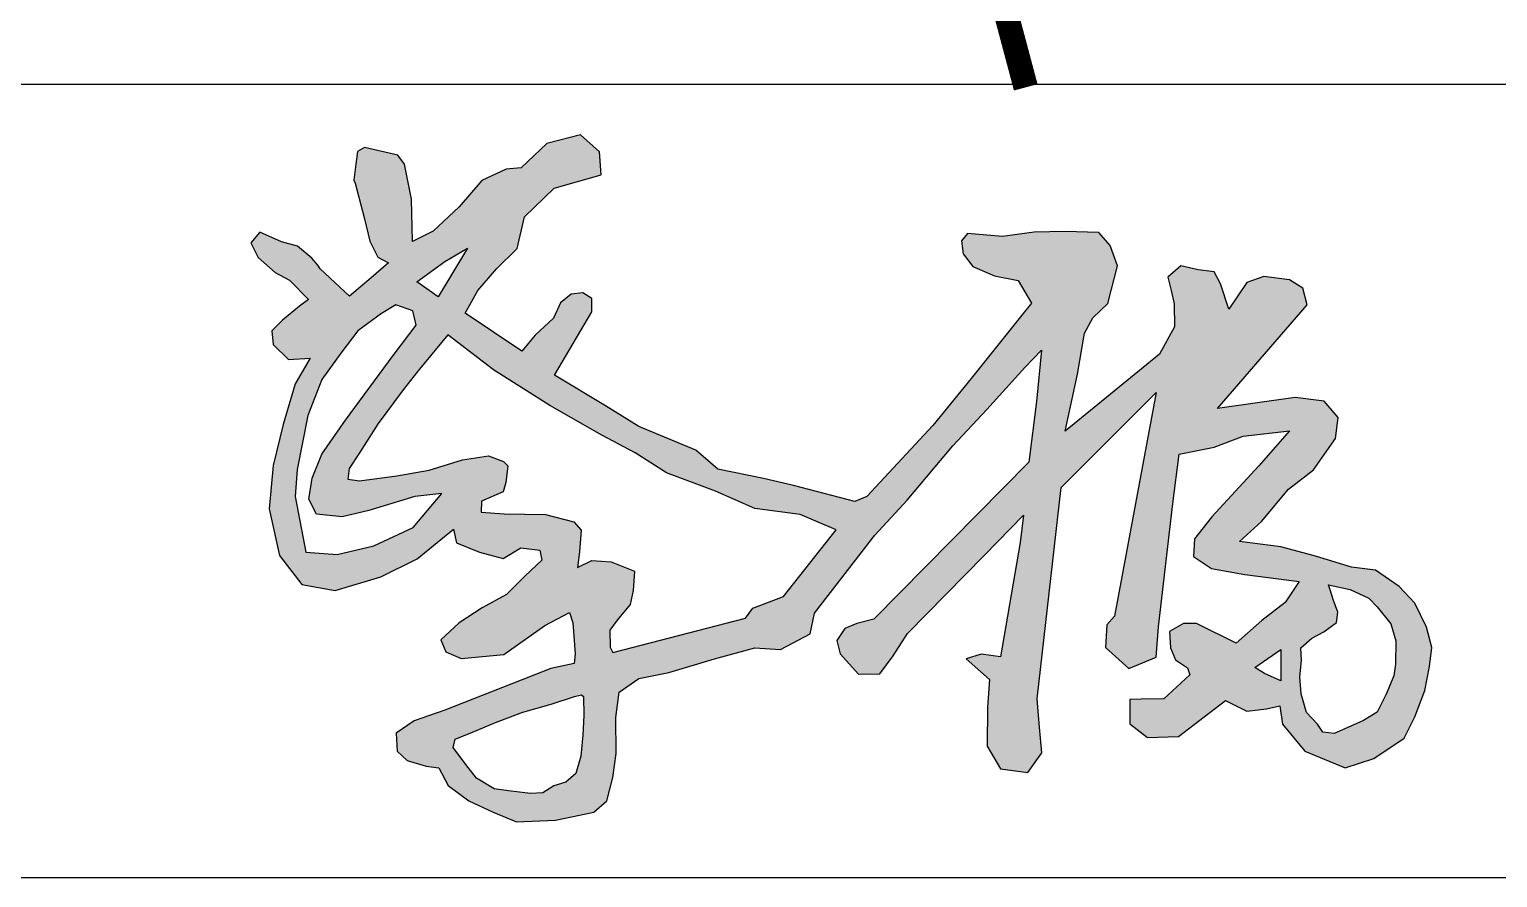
# Model space of a CAD drawing. Header units: millimetres. Extents: x 2359 to 61759, y 2141 to 44141.
# Drawn here: x 58725 to 60022, y 13909 to 14657 of the extents above; entities that cross this region are included whole.
import ezdxf

# ---------------------------------------------------------------- set-up
doc = ezdxf.new("R2010")
doc.units = ezdxf.units.MM
doc.header["$LTSCALE"] = 800

# ---------------------------------------------------------------- blocks, each defined once
blk = doc.blocks.new('AX-TK-HF-20190012-S001-TQ2$0$BZTQ')
at = {"color": 4}
for p, q in [((-50, 114.675), (0, 114.675)), ((-70, 107.675), (0, 107.675))]:
    blk.add_line(p, q, dxfattribs=at)
blk = doc.blocks.new('AX-TK-HF-20190012-S001-TQ2')
blk.add_blockref('AX-TK-HF-20190012-S001-TQ2$0$BZTQ', (0, 0))
blk = doc.blocks.new('SX-TK-HF-20190012-S001-QM$0$A$C508312EF')
at = {"const_width": 0.15}
for points in [[(2.2974, 3.4461), (2.5952, 2.9356), (2.7934, 2.6803), (3.0632, 2.7229), (3.3398, 3.042), (3.3906, 3.2425), (3.2918, 3.2451), (3.1813, 3.1334), (3.0632, 2.808), (2.8931, 2.2549), (2.8505, 1.872), (2.9192, 1.8572), (3.1909, 2.1698), (3.3717, 2.3825), (3.0632, 1.6593), (2.9569, 1.2976), (2.8505, 0.9291), (2.9143, 0.7871), (3.0845, 0.8722), (3.2334, 1.2763), (3.3739, 1.7306), (3.3014, 0.656), (3.3398, 0.1276), (3.4036, -0.5531), (3.5738, -1.1913)], [(0.0425, 3.3185), (0.533, 2.8144), (0.4893, 2.4463), (0.1844, 2.1414), (-0.2127, 2.0422), (0.3545, 2.0563), (1.0069, 2.028), (1.3189, 1.8294), (1.3827, 1.5316), (1.1274, 0.8509), (0.8509, 0.468), (0.3404, -0.0425), (0.1489, -0.1489), (0, 0), (-0.0425, 0.2127), (0.1702, 0.5531), (0.5744, 0.9573), (1.0849, 1.2125), (1.404, 1.3827), (1.6593, 1.3614), (1.7273, 1.2253), (1.6843, 0.9558), (1.6311, 1.2756), (1.7018, 1.7018), (1.7869, 2.0422), (1.822, 2.4431), (1.9429, 1.8153), (2.0209, 2.1698), (2.0422, 2.4676), (2.1485, 1.7231), (2.2336, 0.9998), (2.2974, 1.9571)], [(2.9781, 0.0425), (3.4461, 0.4254), (3.9354, 0.9573)]]:
    blk.add_lwpolyline(points, dxfattribs=at)
blk = doc.blocks.new('SX-TK-HF-20190012-S001-QM$0$A$C52A5527B')
blk.add_blockref('SX-TK-HF-20190012-S001-QM$0$A$C508312EF', (0, 0))
blk = doc.blocks.new('SX-TK-HF-20190012-S001-QM$0$AX-DZQ-Comp-WGR-100$0$Ax-tk-a1$0$AX-TK-CD-20160846-yl$0$A$C42E21DDA')
h = blk.add_hatch(color=256)
h.paths.add_polyline_path([(9557, 1149), (9557, 1043), (9558, 901), (9427, 960), (9352, 1008)], flags=16)
h.paths.add_polyline_path([(9933, 1658), (10104, 1622), (10250, 1554), (10316, 1484), (10424, 1351), (10465, 1218), (10461, 1032), (10447, 942), (10389, 797), (10318, 656), (10209, 590), (10086, 534), (9979, 486), (9889, 498), (9847, 561), (9759, 653), (9717, 800), (9706, 932), (9720, 1061), (9714, 1162), (9801, 1237), (9897, 1288), (9995, 1362), (10006, 1444), (9971, 1542), (9945, 1618)], flags=16)
h.paths.add_polyline_path([(4058, 779), (4060, 628), (4051, 474), (4037, 308), (3998, 172), (3917, 104), (3824, 73), (3738, 19), (3640, 14), (3467, 36), (3354, 51), (3213, 134), (3130, 241), (3029, 376), (3045, 443), (3181, 497), (3364, 574), (3579, 654), (3803, 719), (3986, 777), (4042, 792)], flags=16)
h.paths.add_polyline_path([(2988, 3629), (2750, 3342), (2634, 3194), (2437, 2931), (2292, 2700), (2209, 2576), (2198, 2491), (2292, 2479), (2586, 2518), (2841, 2562), (3102, 2643), (3308, 2675), (3427, 2630), (3461, 2597), (3444, 2465), (3425, 2390), (3252, 2317), (3250, 2230), (3431, 2217), (3758, 2213), (3981, 2155), (4040, 2090), (4027, 1919), (4011, 1796), (4124, 1849), (4277, 1839), (4460, 1767), (4449, 1614), (4425, 1502), (4323, 1381), (4265, 1302), (4267, 1167), (4290, 1126), (5334, 1395), (5393, 1474), (5635, 1567), (6049, 2091), (5767, 2213), (5408, 2260), (5098, 2396), (4713, 2541), (4464, 2698), (4203, 2838), (3792, 3073), (3347, 3352)], flags=16)
h.paths.add_polyline_path([(2744, 4047), (2963, 4206), (3143, 4312), (2911, 3929)], flags=16)
h.paths.add_polyline_path([(2578, 3865), (2465, 3798), (2278, 3659), (2145, 3484), (1995, 3276), (1883, 2993), (1799, 2567), (1783, 2354), (1867, 1917), (2115, 1897), (2403, 1965), (2714, 2111), (2941, 2379), (2728, 2354), (2364, 2244), (2153, 2195), (1952, 2215), (1891, 2334), (1918, 2499), (1995, 2687), (2181, 2955), (2556, 3466), (2738, 3705), (2712, 3819)], flags=16)
h.paths.add_polyline_path([(2213, 3933), (1980, 4149), (1962, 4179), (1916, 4232), (1801, 4327), (1677, 4363), (1505, 4439), (1434, 4354), (1493, 4239), (1626, 4121), (1739, 4059), (1890, 3906), (1818, 3855), (1684, 3744), (1600, 3659), (1611, 3553), (1732, 3434), (1901, 3444), (1783, 3243), (1690, 2922), (1610, 2599), (1579, 2257), (1660, 1889), (1835, 1661), (2098, 1614), (2458, 1722), (2745, 1864), (3031, 2096), (3056, 1990), (3238, 1915), (3424, 1866), (3563, 1950), (3714, 1931), (3730, 1852), (3598, 1728), (3451, 1581), (3259, 1478), (3077, 1360), (2932, 1225), (2971, 1131), (3092, 1077), (3429, 1110), (3753, 1337), (3946, 1440), (3974, 1360), (3993, 1114), (3983, 1038), (3799, 998), (2963, 671), (2721, 587), (2581, 490), (2588, 348), (2668, 273), (2816, 229), (2917, 216), (2989, 78), (3152, -45), (3346, -134), (3528, -209), (3837, -197), (4140, -134), (4241, -45), (4290, 141), (4315, 330), (4313, 612), (4339, 813), (4493, 921), (4730, 968), (5090, 1075), (5408, 1162), (5611, 1149), (5845, 1272), (5879, 1434), (6355, 2051), (6609, 2326), (6971, 2753), (7238, 3039), (7537, 3371), (7670, 3508), (7631, 3103), (7569, 2625), (6347, 1387), (6214, 1353), (6119, 1314), (6056, 1219), (6081, 1114), (6227, 954), (6394, 958), (6501, 1098), (6614, 1275), (7218, 1889), (7528, 2207), (7501, 1993), (7346, 1091), (7195, 1111), (7075, 1075), (7259, 911), (7244, 695), (7242, 388), (7347, 208), (7561, 180), (7671, 333), (7650, 566), (7636, 760), (7825, 2425), (8575, 3173), (8369, 2073), (8245, 1411), (8185, 1342), (8175, 1164), (8359, 999), (8575, 1087), (8593, 1328), (8706, 2299), (8756, 2689), (9032, 2743), (9261, 2829), (9625, 2872), (9384, 2595), (9012, 2195), (8875, 2021), (8869, 1881), (9011, 1786), (9274, 1739), (9702, 1684), (9591, 1519), (9406, 1376), (9204, 1198), (8891, 1353), (8789, 1354), (8678, 1291), (8687, 1162), (8726, 1067), (8820, 1004), (8839, 950), (8635, 759), (8455, 756), (8366, 755), (8366, 563), (8506, 455), (8751, 462), (9120, 747), (9289, 662), (9445, 680), (9550, 705), (9570, 561), (9747, 347), (10064, 216), (10291, 289), (10529, 451), (10615, 619), (10693, 826), (10730, 1014), (10749, 1165), (10706, 1324), (10615, 1515), (10491, 1646), (10303, 1773), (10114, 1797), (9831, 1885), (9558, 1959), (9231, 2001), (9405, 2158), (9617, 2412), (9816, 2565), (9988, 2812), (10010, 2976), (9898, 3105), (9671, 3135), (9058, 3047), (9766, 3865), (9731, 3997), (9625, 4062), (9423, 4088), (9289, 4042), (9146, 3830), (9082, 4030), (9031, 4126), (8905, 4142), (8768, 4173), (8667, 4083), (8691, 3978), (8716, 3872), (8719, 3693), (8601, 3477), (7857, 2869), (7953, 3318), (8008, 3643), (8075, 3763), (8192, 3876), (8268, 4173), (8212, 4334), (8123, 4435), (7855, 4444), (7611, 4437), (7363, 4405), (7085, 4428), (7039, 4370), (7051, 4266), (7128, 4167), (7298, 4094), (7485, 4057), (7590, 3877), (7514, 3784), (7116, 3285), (6812, 2914), (6292, 2354), (6197, 2315), (5714, 2441), (5478, 2497), (5116, 2570), (4943, 2720), (4493, 2906), (4232, 3068), (3828, 3312), (4123, 3811), (4124, 3914), (4053, 3961), (3961, 3948), (3876, 3882), (3822, 3761), (3677, 3626), (3571, 3499), (3123, 3800), (3223, 3979), (3373, 4151), (3534, 4310), (3592, 4558), (3826, 4784), (4198, 4890), (4183, 5071), (4034, 5206), (3769, 5137), (3565, 4946), (3448, 4935), (3257, 4845), (3077, 4638), (2873, 4446), (2709, 4365), (2701, 4699), (2647, 4975), (2592, 5046), (2330, 5105), (2275, 5074), (2262, 4973), (2246, 4847), (2258, 4825), (2331, 4542), (2373, 4368), (2436, 4240), (2519, 4197), (2383, 4078)])
for points in [[(2213, 3933), (1980, 4149), (1962, 4179), (1916, 4232), (1801, 4327), (1677, 4363), (1505, 4439), (1434, 4354), (1493, 4239), (1626, 4121), (1739, 4059), (1890, 3906), (1818, 3855), (1684, 3744), (1600, 3659), (1611, 3553), (1732, 3434), (1901, 3444), (1783, 3243), (1690, 2922), (1610, 2599), (1579, 2257), (1660, 1889), (1835, 1661), (2098, 1614), (2458, 1722), (2745, 1864), (3031, 2096), (3056, 1990), (3238, 1915), (3424, 1866), (3563, 1950), (3714, 1931), (3730, 1852), (3598, 1728), (3451, 1581), (3259, 1478), (3077, 1360), (2932, 1225), (2971, 1131), (3092, 1077), (3429, 1110), (3753, 1337), (3946, 1440), (3974, 1360), (3993, 1114), (3983, 1038), (3799, 998), (2963, 671), (2721, 587), (2581, 490), (2588, 348), (2668, 273), (2816, 229), (2917, 216), (2989, 78), (3152, -45), (3346, -134), (3528, -209), (3837, -197), (4140, -134), (4241, -45), (4290, 141), (4315, 330), (4313, 612), (4339, 813), (4493, 921), (4730, 968), (5090, 1075), (5408, 1162), (5611, 1149), (5845, 1272), (5879, 1434), (6355, 2051), (6609, 2326), (6971, 2753), (7238, 3039), (7537, 3371), (7670, 3508), (7631, 3103), (7569, 2625), (6347, 1387), (6214, 1353), (6119, 1314), (6056, 1219), (6081, 1114), (6227, 954), (6394, 958), (6501, 1098), (6614, 1275), (7218, 1889), (7528, 2207), (7501, 1993), (7346, 1091), (7195, 1111), (7075, 1075), (7259, 911), (7244, 695), (7242, 388), (7347, 208), (7561, 180), (7671, 333), (7650, 566), (7636, 760), (7825, 2425), (8575, 3173), (8369, 2073), (8245, 1411), (8185, 1342), (8175, 1164), (8359, 999), (8575, 1087), (8593, 1328), (8706, 2299), (8756, 2689), (9032, 2743), (9261, 2829), (9625, 2872), (9384, 2595), (9012, 2195), (8875, 2021), (8869, 1881), (9011, 1786), (9274, 1739), (9702, 1684), (9591, 1519), (9406, 1376), (9204, 1198), (8891, 1353), (8789, 1354), (8678, 1291), (8687, 1162), (8726, 1067), (8820, 1004), (8839, 950), (8635, 759), (8455, 756), (8366, 755), (8366, 563), (8506, 455), (8751, 462), (9120, 747), (9289, 662), (9445, 680), (9550, 705), (9570, 561), (9747, 347), (10064, 216), (10291, 289), (10529, 451), (10615, 619), (10693, 826), (10730, 1014), (10749, 1165), (10706, 1324), (10615, 1515), (10491, 1646), (10303, 1773), (10114, 1797), (9831, 1885), (9558, 1959), (9231, 2001), (9405, 2158), (9617, 2412), (9816, 2565), (9988, 2812), (10010, 2976), (9898, 3105), (9671, 3135), (9058, 3047), (9766, 3865), (9731, 3997), (9625, 4062), (9423, 4088), (9289, 4042), (9146, 3830), (9082, 4030), (9031, 4126), (8905, 4142), (8768, 4173), (8667, 4083), (8691, 3978), (8716, 3872), (8719, 3693), (8601, 3477), (7857, 2869), (7953, 3318), (8008, 3643), (8075, 3763), (8192, 3876), (8268, 4173), (8212, 4334), (8123, 4435), (7855, 4444), (7611, 4437), (7363, 4405), (7085, 4428), (7039, 4370), (7051, 4266), (7128, 4167), (7298, 4094), (7485, 4057), (7590, 3877), (7514, 3784), (7116, 3285), (6812, 2914), (6292, 2354), (6197, 2315), (5714, 2441), (5478, 2497), (5116, 2570), (4943, 2720), (4493, 2906), (4232, 3068), (3828, 3312), (4123, 3811), (4124, 3914), (4053, 3961), (3961, 3948), (3876, 3882), (3822, 3761), (3677, 3626), (3571, 3499), (3123, 3800), (3223, 3979), (3373, 4151), (3534, 4310), (3592, 4558), (3826, 4784), (4198, 4890), (4183, 5071), (4034, 5206), (3769, 5137), (3565, 4946), (3448, 4935), (3257, 4845), (3077, 4638), (2873, 4446), (2709, 4365), (2701, 4699), (2647, 4975), (2592, 5046), (2330, 5105), (2275, 5074), (2262, 4973), (2246, 4847), (2258, 4825), (2331, 4542), (2373, 4368), (2436, 4240), (2519, 4197), (2383, 4078)], [(2744, 4047), (2963, 4206), (3143, 4312), (2911, 3929)], [(2578, 3865), (2465, 3798), (2278, 3659), (2145, 3484), (1995, 3276), (1883, 2993), (1799, 2567), (1783, 2354), (1867, 1917), (2115, 1897), (2403, 1965), (2714, 2111), (2941, 2379), (2728, 2354), (2364, 2244), (2153, 2195), (1952, 2215), (1891, 2334), (1918, 2499), (1995, 2687), (2181, 2955), (2556, 3466), (2738, 3705), (2712, 3819)], [(2988, 3629), (2750, 3342), (2634, 3194), (2437, 2931), (2292, 2700), (2209, 2576), (2198, 2491), (2292, 2479), (2586, 2518), (2841, 2562), (3102, 2643), (3308, 2675), (3427, 2630), (3461, 2597), (3444, 2465), (3425, 2390), (3252, 2317), (3250, 2230), (3431, 2217), (3758, 2213), (3981, 2155), (4040, 2090), (4027, 1919), (4011, 1796), (4124, 1849), (4277, 1839), (4460, 1767), (4449, 1614), (4425, 1502), (4323, 1381), (4265, 1302), (4267, 1167), (4290, 1126), (5334, 1395), (5393, 1474), (5635, 1567), (6049, 2091), (5767, 2213), (5408, 2260), (5098, 2396), (4713, 2541), (4464, 2698), (4203, 2838), (3792, 3073), (3347, 3352)], [(9933, 1658), (10104, 1622), (10250, 1554), (10316, 1484), (10424, 1351), (10465, 1218), (10461, 1032), (10447, 942), (10389, 797), (10318, 656), (10209, 590), (10086, 534), (9979, 486), (9889, 498), (9847, 561), (9759, 653), (9717, 800), (9706, 932), (9720, 1061), (9714, 1162), (9801, 1237), (9897, 1288), (9995, 1362), (10006, 1444), (9971, 1542), (9945, 1618)], [(9557, 1149), (9557, 1043), (9558, 901), (9427, 960), (9352, 1008)], [(4058, 779), (4060, 628), (4051, 474), (4037, 308), (3998, 172), (3917, 104), (3824, 73), (3738, 19), (3640, 14), (3467, 36), (3354, 51), (3213, 134), (3130, 241), (3029, 376), (3045, 443), (3181, 497), (3364, 574), (3579, 654), (3803, 719), (3986, 777), (4042, 792)]]:
    blk.add_lwpolyline(points, close=True)
blk = doc.blocks.new('SX-TK-HF-20190012-S001-QM')
at = {"xscale": 1.44, "yscale": 1.44, "zscale": 1.44}
blk.add_blockref('SX-TK-HF-20190012-S001-QM$0$A$C52A5527B', (-16.685, 116.362), dxfattribs=at)
at = {"linetype": 'Continuous', "xscale": 0.001119254709474015, "yscale": 0.001119254709474015, "zscale": 0.001119254709474015}
blk.add_blockref('SX-TK-HF-20190012-S001-QM$0$AX-DZQ-Comp-WGR-100$0$Ax-tk-a1$0$AX-TK-CD-20160846-yl$0$A$C42E21DDA', (-19.984, 108.402), dxfattribs=at)
blk = doc.blocks.new('SX-TK-HF-20190012-S001')
for name in ['AX-TK-HF-20190012-S001-TQ2', 'SX-TK-HF-20190012-S001-QM']:
    blk.add_blockref(name, (0, 0))

msp = doc.modelspace()

# ---------------------------------------------------------------- block references
at = {"xscale": 99.99999995327077, "yscale": 99.99999995327077, "zscale": 99.99999995327077}
msp.add_blockref('SX-TK-HF-20190012-S001', (60758.9, 3141.3), dxfattribs=at)

doc.saveas('drawing.dxf')
